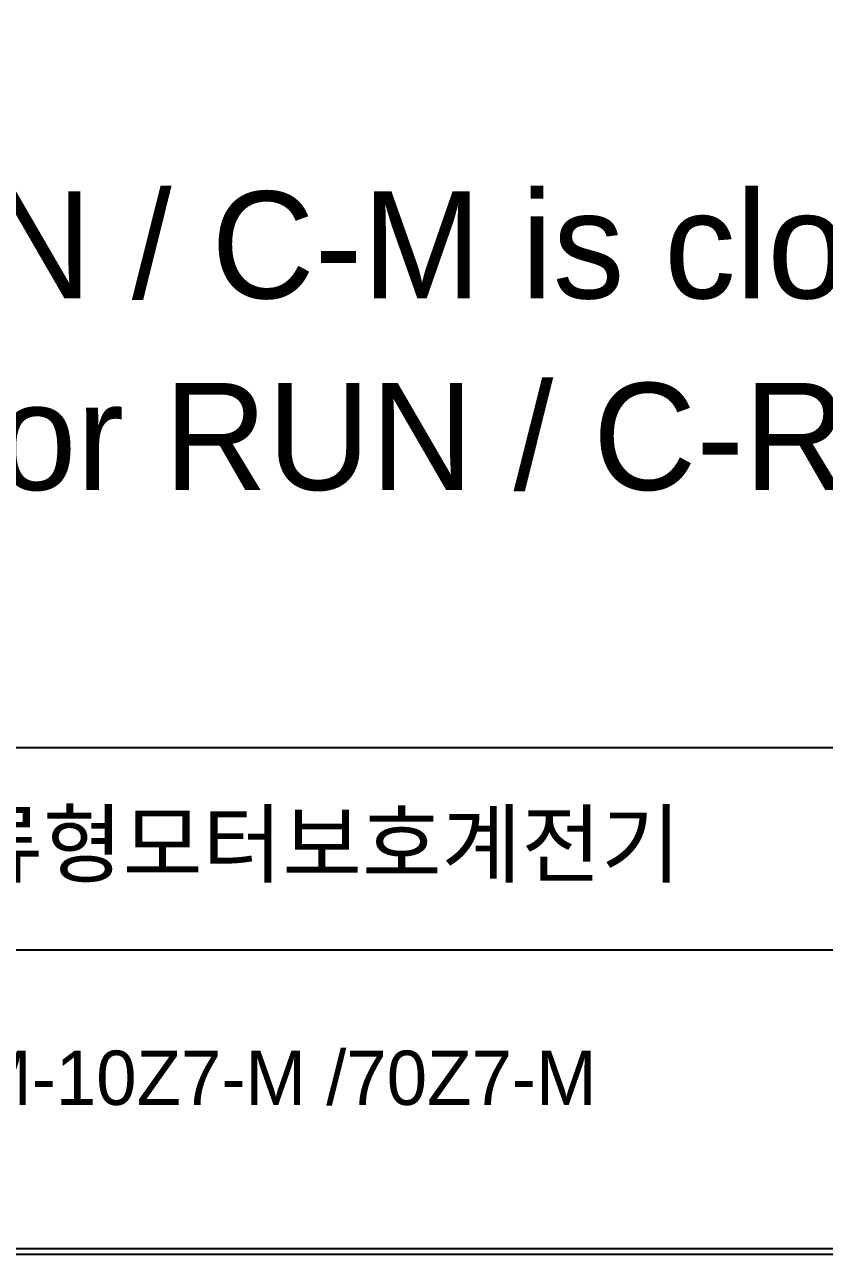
# Model space of a CAD drawing. Header units: millimetres. Extents: x 79 to 919, y 65 to 646.
# Drawn here: x 272.1 to 315.8, y 362.4 to 429.6 of the extents above; entities that cross this region are included whole.
import ezdxf

# ---------------------------------------------------------------- set-up
doc = ezdxf.new("R2010")
doc.units = ezdxf.units.MM
for name, color, linetype in [('40', 4, 'Continuous'), ('70', 7, 'Continuous'), ('ASHADE', 7, 'Continuous')]:
    doc.layers.add(name, color=color, linetype=linetype)
doc.styles.add('ghs', font='NGULIM.TTF')

msp = doc.modelspace()

# ---------------------------------------------------------------- linework, layer by layer
at = {"layer": '40', "color": 7}
msp.add_line((317.293, 378.985), (228.193, 378.985), dxfattribs=at)
at = {"layer": '70', "color": 7}
msp.add_line((89.593, 390.073), (465.793, 390.073), dxfattribs=at)
for points in [[(465.793, 362.353), (89.593, 362.353), (89.593, 629.653), (465.793, 629.653)], [(465.496, 362.65), (89.89, 362.65), (89.89, 629.356), (465.496, 629.356)]]:
    msp.add_lwpolyline(points, close=True, dxfattribs=at)

# ---------------------------------------------------------------- texts
at = {"layer": 'ASHADE', "color": 0, "linetype": 'ByBlock', "lineweight": 25, "ltscale": 2, "style": 'ghs'}
for s, p in [('MCC is seleted by logic key : Meter RUN / C-M is close, open in trip', (134.034, 414.645)), ('RCS is seleted by logic key : DCS/sensor RUN / C-R is close, open in trip', (134.034, 404.168))]:
    msp.add_text(s, height=5.85, dxfattribs=at).set_placement(p)
at = {"layer": 'ASHADE', "ltscale": 2, "style": 'ghs'}
for s, height, p in [('메터운전 전류형모터보호계전기', 3.4749, (245.616, 383.064)), ('DSP-AOM-10Z7-M /70Z7-M', 2.97, (253.911, 370.529))]:
    msp.add_text(s, height=height, dxfattribs=at).set_placement(p)

doc.saveas('drawing.dxf')
